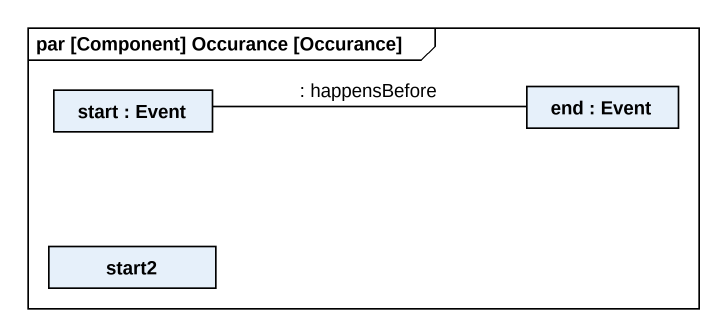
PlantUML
@startuml
mainframe par [Component] Occurance [Occurance]
rectangle "start : Event" as start_
rectangle "end : Event" as end_
rectangle start2
start_ -right- end_ : : happensBefore
@enduml
